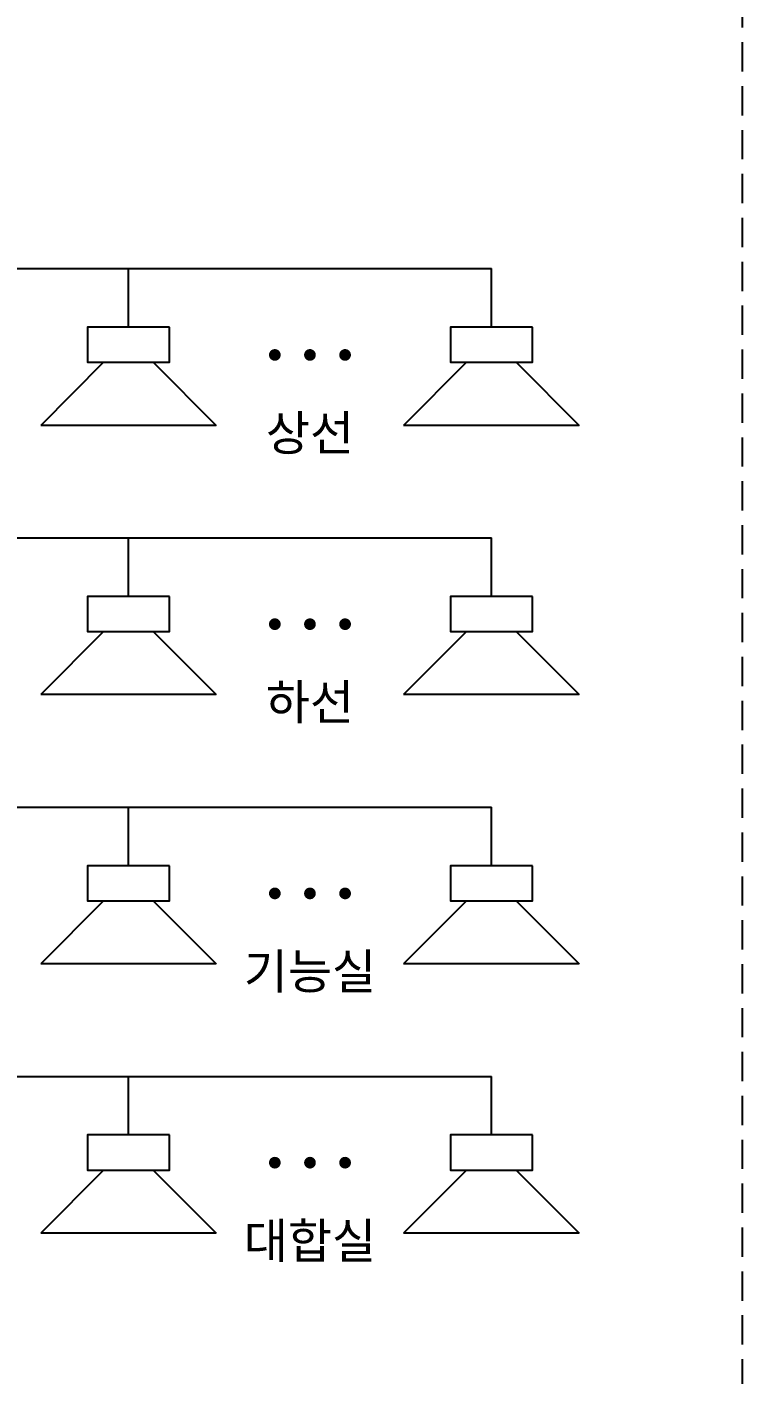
# Model space of a CAD drawing. Header units: millimetres. Extents: x 0 to 841, y 0 to 594.
# Drawn here: x 474.3 to 535.4, y 114.4 to 229.4 of the extents above; entities that cross this region are included whole.
import ezdxf
from ezdxf.enums import TextEntityAlignment as Align

# ---------------------------------------------------------------- set-up
doc = ezdxf.new("R2010")
doc.units = ezdxf.units.MM
doc.header["$LTSCALE"] = 10
doc.linetypes.add('HIDDEN', pattern=[0.375, 0.25, -0.125])
for name, color, linetype in [('LINE03', 3, 'Continuous'), ('LINE04', 4, 'Continuous'), ('LINE05', 2, 'Continuous'), ('TEXT03', 7, 'Continuous')]:
    doc.layers.add(name, color=color, linetype=linetype)
doc.styles.get("Standard").update_dxf_attribs({"font": 'GulimChe.ttf'})

msp = doc.modelspace()

# ---------------------------------------------------------------- linework, layer by layer
at = {"layer": 'LINE03', "linetype": 'HIDDEN', "lineweight": -2}
msp.add_lwpolyline([(357.36, 295.62), (535.36, 295.62), (535.36, 105.62), (305.36, 105.62), (305.36, 295.62), (313.36, 295.62)], dxfattribs=at)
at = {"layer": 'LINE04'}
for p, q in [((456.95, 208.78), (513.95, 208.78)), ((482.95, 203.78), (482.95, 208.78)), ((513.95, 203.78), (513.95, 208.78)), ((456.95, 185.78), (513.95, 185.78)), ((482.95, 180.78), (482.95, 185.78)), ((513.95, 180.78), (513.95, 185.78)), ((456.95, 162.78), (513.95, 162.78)), ((482.95, 157.78), (482.95, 162.78)), ((513.95, 157.78), (513.95, 162.78)), ((456.95, 139.78), (513.95, 139.78)), ((482.95, 134.78), (482.95, 139.78)), ((513.95, 134.78), (513.95, 139.78))]:
    msp.add_line(p, q, dxfattribs=at)
at = {"layer": 'LINE05'}
for p, q in [((480.83, 200.78), (475.45, 195.39)), ((485.06, 200.78), (490.45, 195.39)), ((511.83, 200.78), (506.45, 195.39)), ((516.06, 200.78), (521.45, 195.39)), ((490.45, 195.39), (475.45, 195.39)), ((521.45, 195.39), (506.45, 195.39)), ((480.83, 177.78), (475.45, 172.39)), ((485.06, 177.78), (490.45, 172.39)), ((511.83, 177.78), (506.45, 172.39)), ((516.06, 177.78), (521.45, 172.39)), ((490.45, 172.39), (475.45, 172.39)), ((521.45, 172.39), (506.45, 172.39)), ((480.83, 154.78), (475.45, 149.39)), ((485.06, 154.78), (490.45, 149.39)), ((511.83, 154.78), (506.45, 149.39)), ((516.06, 154.78), (521.45, 149.39)), ((490.45, 149.39), (475.45, 149.39)), ((521.45, 149.39), (506.45, 149.39)), ((480.83, 131.78), (475.45, 126.39)), ((485.06, 131.78), (490.45, 126.39)), ((511.83, 131.78), (506.45, 126.39)), ((516.06, 131.78), (521.45, 126.39)), ((490.45, 126.39), (475.45, 126.39)), ((521.45, 126.39), (506.45, 126.39))]:
    msp.add_line(p, q, dxfattribs=at)
for points in [[(486.45, 203.78), (479.45, 203.78), (479.45, 200.78), (486.45, 200.78)], [(517.45, 203.78), (510.45, 203.78), (510.45, 200.78), (517.45, 200.78)], [(486.45, 180.78), (479.45, 180.78), (479.45, 177.78), (486.45, 177.78)], [(517.45, 180.78), (510.45, 180.78), (510.45, 177.78), (517.45, 177.78)], [(486.45, 157.78), (479.45, 157.78), (479.45, 154.78), (486.45, 154.78)], [(517.45, 157.78), (510.45, 157.78), (510.45, 154.78), (517.45, 154.78)], [(486.45, 134.78), (479.45, 134.78), (479.45, 131.78), (486.45, 131.78)], [(517.45, 134.78), (510.45, 134.78), (510.45, 131.78), (517.45, 131.78)]]:
    msp.add_lwpolyline(points, close=True, dxfattribs=at)
at = {"layer": 'LINE05', "const_width": 0.5}
for points in [[(495.2, 201.41, 1), (495.7, 201.41, 1)], [(498.2, 201.41, 1), (498.7, 201.41, 1)], [(501.2, 201.41, 1), (501.7, 201.41, 1)], [(495.2, 178.41, 1), (495.7, 178.41, 1)], [(498.2, 178.41, 1), (498.7, 178.41, 1)], [(501.2, 178.41, 1), (501.7, 178.41, 1)], [(495.2, 155.41, 1), (495.7, 155.41, 1)], [(498.2, 155.41, 1), (498.7, 155.41, 1)], [(501.2, 155.41, 1), (501.7, 155.41, 1)], [(495.2, 132.41, 1), (495.7, 132.41, 1)], [(498.2, 132.41, 1), (498.7, 132.41, 1)], [(501.2, 132.41, 1), (501.7, 132.41, 1)]]:
    msp.add_lwpolyline(points, format="xyb", close=True, dxfattribs=at)

# ---------------------------------------------------------------- texts
at = {"layer": 'TEXT03'}
for s, p in [('상선', (498.45, 194.78)), ('하선', (498.45, 171.78)), ('기능실', (498.45, 148.78)), ('대합실', (498.45, 125.78))]:
    msp.add_text(s, height=3, dxfattribs=at).set_placement(p, align=Align.MIDDLE)

doc.saveas('drawing.dxf')
